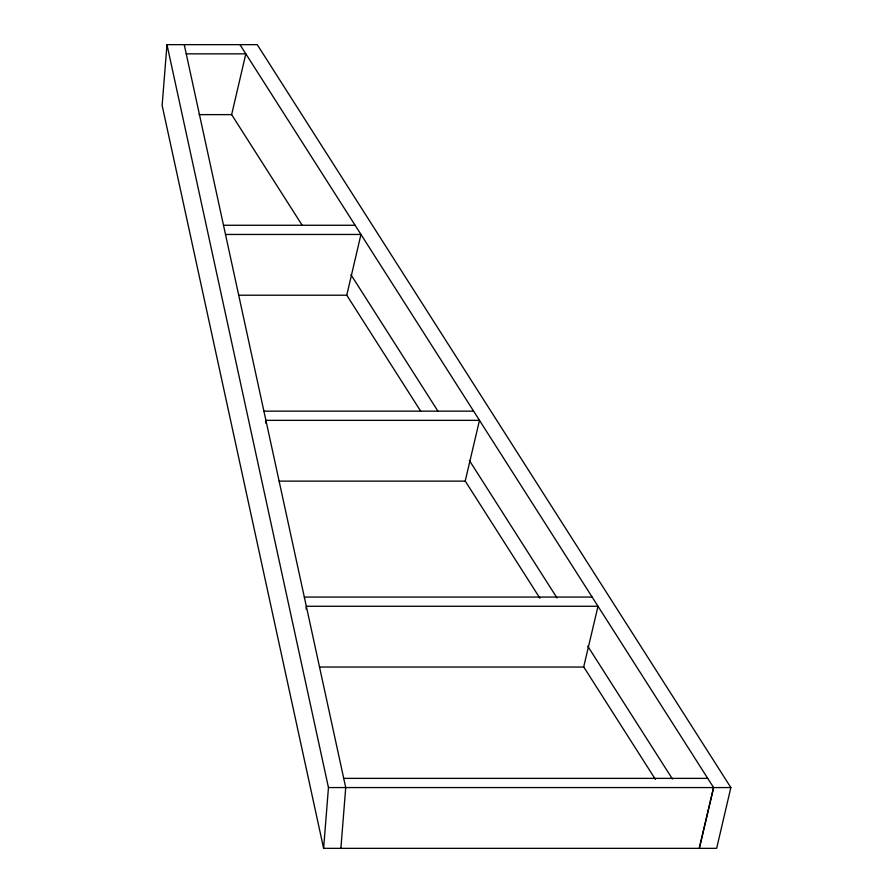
<?xml version="1.0" encoding="UTF-8"?>
<svg xmlns="http://www.w3.org/2000/svg" width="893" height="893" viewBox="0 0 893 893"><rect width="100%" height="100%" fill="white"/><g stroke="black" fill="none" stroke-linecap="round" stroke-linejoin="round"><path stroke-width="1.34" d="M713.596 787.57L699.375 848.35L716.644 848.35L730.865 787.57L257.24 44.65L166.98 44.65L162.135 105.43L323.612 848.35L699.208 848.35L713.596 787.57L239.971 44.65M265.69 423.126L265.913 420.357L479.485 420.357L465.186 481.126L279.118 481.126M306.098 609.026L306.321 606.269L598.009 606.269L583.665 667.038L319.549 667.038M323.612 848.35L328.457 787.57L166.98 44.65M340.88 848.35L345.725 787.57L184.248 44.65M301.99 224.969L231.644 114.628L245.832 53.848L186.246 53.848M420.625 411.07L346.763 295.215L360.962 234.457L225.505 234.457M199.061 114.628L231.644 114.628M223.507 225.259L355.101 225.259M238.665 295.215L346.718 295.215M263.915 411.16L473.625 411.16M304.323 597.06L592.137 597.06M343.727 778.372L707.725 778.372M328.457 787.57L730.865 787.57M350.949 274.698L437.883 411.059M469.35 460.431L557.031 597.964M587.75 646.164L672.429 778.997M465.275 481.126L539.885 598.154M583.799 667.038L655.451 779.433"/></g></svg>
